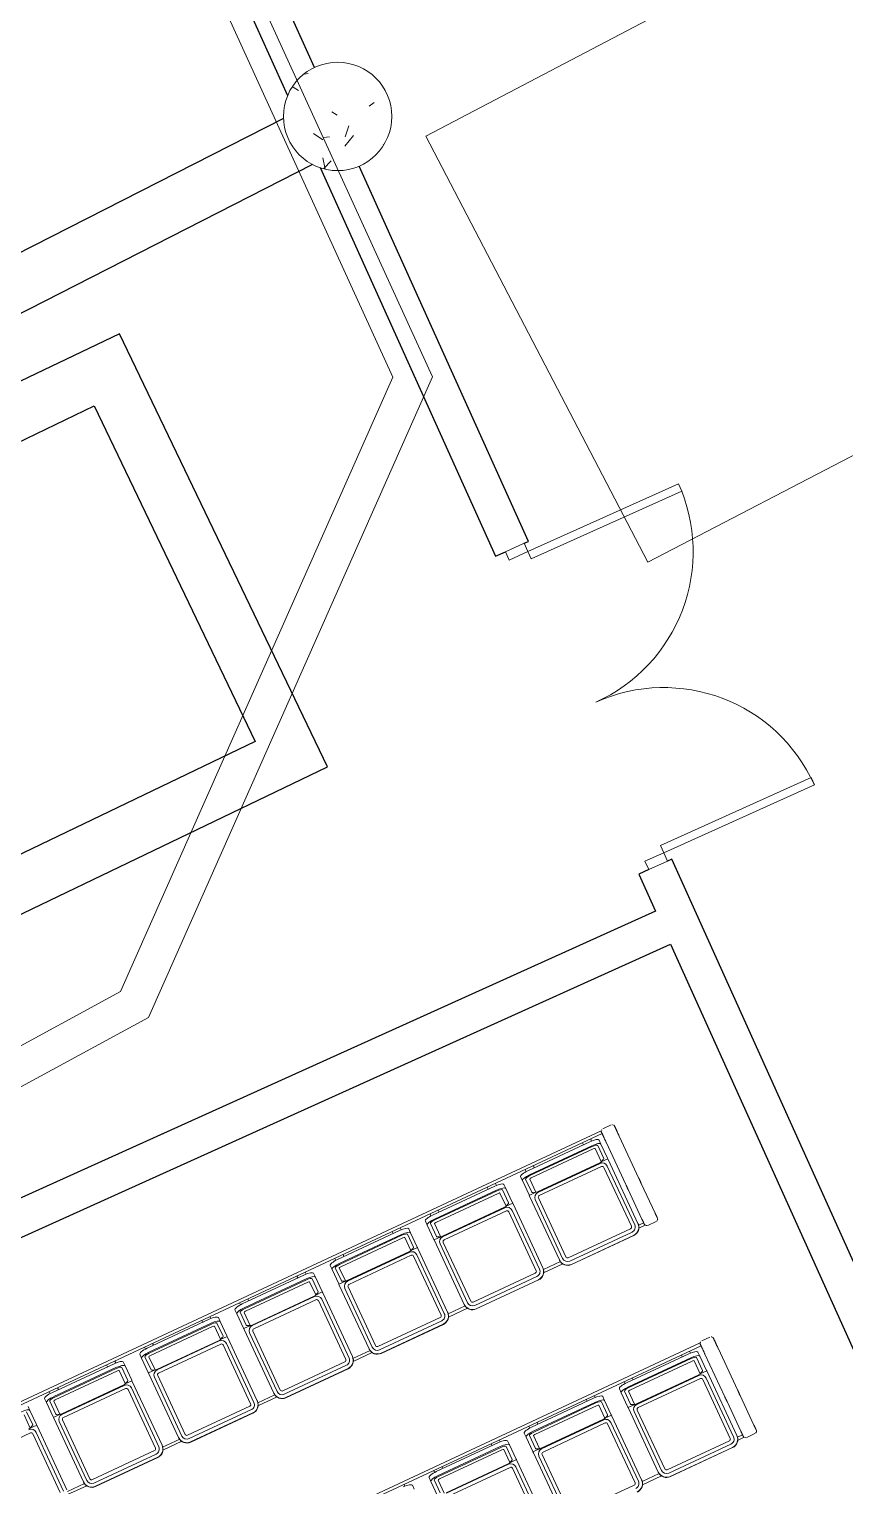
# Model space of a CAD drawing. Header units: metres. Extents: x -217 to -108, y -304 to -188.
# Drawn here: x -144.14 to -139.62, y -241.52 to -233.46 of the extents above; entities that cross this region are included whole.
import ezdxf

# ---------------------------------------------------------------- set-up
doc = ezdxf.new("R2010")
doc.units = ezdxf.units.M
for name, color, linetype, lineweight in [('A-DOOR', 31, 'Continuous', 9), ('A-DOOR-FRAM', 31, 'Continuous', 18), ('A-FLOR', 192, 'Continuous', 9), ('A-WALL', 113, 'Continuous', 9), ('I-FURN', 30, 'Continuous', 9), ('S-COLS', 52, 'Continuous', 9)]:
    doc.layers.add(name, color=color, linetype=linetype, lineweight=lineweight)

# ---------------------------------------------------------------- blocks, each defined once
blk = doc.blocks.new('M_Hormigón-Redondo-Pilar - 600 mm-V47-Nivel 3')
at = {"layer": 'S-COLS'}
h = blk.add_hatch(dxfattribs=at)
h.set_pattern_fill('FP_7', color=256, style=0, pattern_type=2)
h.set_pattern_definition([(50, (142.433, 233.939), (0.7288314, -0.0632911), [0.076, -0.838]), (355, (142.433, 233.939), (-0.1409327, 0.764191), [0.061, -0.671]), (100.451, (142.493, 233.933), (0.5877327, 0.700228), [0.065, -0.712]), (46.184, (142.433, 234.142), (1.0841735, -0.1685523), [0.114, -1.257]), (96.636, (142.523, 234.128), (0.9500268, 0.989415), [0.097, -1.069]), (351.184, (142.433, 234.142), (0.9499683, 0.9901036), [0.091, -1.006]), (21, (142.534, 234.091), (0.6067662, -0.4087001), [0.076, -0.838]), (326, (142.534, 234.091), (0.2472247, 0.736702), [0.061, -0.671]), (71.451, (142.585, 234.057), (0.8535199, 0.3274948), [0.065, -0.712]), (37.5, (142.433, 233.939), (0.0124776, 0.3385577), [0.034, -0.629, 0.034, -0.647, -0.673]), (37.5, (142.433, 233.939), (0.0124776, 0.3385577), [-1.343, 0.034, -0.64]), (7.5, (142.433, 233.939), (0.26703754, 0.40027984), [0.034, -0.355, 0.034, -0.614, -0.257]), (7.5, (142.433, 233.939), (0.26703754, 0.40027984), [-1.035, 0.034, -0.223]), (327.5, (142.206, 233.939), (0.54253947, -0.02312834), [0.034, -0.22, 0.034, -0.759, -1.052]), (327.5, (142.206, 233.939), (0.54253947, -0.02312834), [-1.046, 0.034, -1.018]), (317.5, (142.104, 233.939), (0.5922234, 0.1015895), [0.034, -0.297, 0.034, -0.493, -0.747]), (317.5, (142.104, 233.939), (0.5922234, 0.1015895), [-0.856, 0.034, -0.713])])
h.paths.add_polyline_path([(0, -0.3), (0.0585, -0.2942), (0.1188, -0.275), (0.1667, -0.2494), (0.2121, -0.2121), (0.2494, -0.1667), (0.2772, -0.1148), (0.2945, -0.0554), (0.3, 0), (0.2942, 0.0585), (0.2772, 0.1148), (0.2494, 0.1667), (0.2121, 0.2121), (0.1667, 0.2494), (0.1148, 0.2772), (0.0585, 0.2942), (0, 0.3), (-0.0585, 0.2942), (-0.1148, 0.2772), (-0.1667, 0.2494), (-0.2121, 0.2121), (-0.2494, 0.1667), (-0.2772, 0.1148), (-0.2942, 0.0585), (-0.3, 0), (-0.2942, -0.0585), (-0.2772, -0.1148), (-0.2494, -0.1667), (-0.2121, -0.2121), (-0.1629, -0.2514), (-0.1113, -0.2782), (-0.0585, -0.2942)], flags=0)
for start, end in [(360, 180), (180, 360)]:
    blk.add_arc((0, 0), 0.3, start, end, dxfattribs=at)
blk = doc.blocks.new('Double_Aluminum_Door_with_Transom_6328 - 6_-0_ x 8_-0_ x 10_-0_-446608-Nivel 3')
at = {"layer": 'A-DOOR', "lineweight": 18}
for p, q in [((-0.9144, 0.989), (-0.86995, 0.989)), ((-0.9144, 0.0746), (-0.9144, 0.989)), ((-0.86995, 0.989), (-0.86995, 0.0746)), ((0.86995, 0.989), (0.86995, 0.0746)), ((0.9144, 0.989), (0.86995, 0.989)), ((0.9144, 0.0746), (0.9144, 0.989)), ((-0.86995, 0.0746), (-0.9144, 0.0746)), ((0.86995, 0.0746), (0.9144, 0.0746))]:
    blk.add_line(p, q, dxfattribs=at)
at = {"layer": 'A-DOOR'}
for centre, start, end in [((-0.9144, 0.0746), 360, 90), ((0.9144, 0.0746), 90, 180)]:
    blk.add_arc(centre, 0.9144, start, end, dxfattribs=at)
at = {"layer": 'A-DOOR-FRAM'}
for p, q in [((-0.9144, 0.0746), (-0.9652, 0.0746)), ((-0.9652, 0.0746), (-0.9652, -0.0397)), ((-0.9144, -0.0397), (-0.9144, 0.0746)), ((0.9652, 0.0746), (0.9144, 0.0746)), ((0.9144, 0.0746), (0.9144, -0.0397)), ((0.9652, -0.0397), (0.9652, 0.0746)), ((-0.9652, -0.0397), (-0.9144, -0.0397)), ((0.9144, -0.0397), (0.9652, -0.0397))]:
    blk.add_line(p, q, dxfattribs=at)
blk = doc.blocks.new('silla sala de espera - silla sala de espera-1007541-Nivel 3')
at = {"layer": 'I-FURN'}
for p, q in [((6.4365, 0.288), (0.0777, 0.288)), ((0.0796, 0.272), (6.435, 0.272)), ((4.6199, 0.272), (4.6199, 0.2599)), ((4.6599, 0.2231), (4.6599, 0.2473)), ((4.7614, 0.2473), (4.7614, 0.2231)), ((4.8014, 0.2599), (4.8014, 0.272)), ((4.8114, 0.2602), (5.1914, 0.2602)), ((4.8514, 0.272), (4.8514, 0.2602)), ((5.1514, 0.2602), (5.1514, 0.272)), ((5.2014, 0.272), (5.2014, 0.2599)), ((5.2414, 0.2231), (5.2414, 0.2473)), ((5.3428, 0.2473), (5.3428, 0.2231)), ((5.3828, 0.2599), (5.3828, 0.272)), ((5.3928, 0.2602), (5.7728, 0.2602)), ((5.4328, 0.272), (5.4328, 0.2602)), ((5.7328, 0.2609), (5.7328, 0.272)), ((5.7828, 0.272), (5.7828, 0.2599)), ((5.8228, 0.2231), (5.8228, 0.2473)), ((5.9242, 0.2473), (5.9242, 0.2231)), ((5.9642, 0.2599), (5.9642, 0.272)), ((5.9742, 0.2602), (6.3542, 0.2602)), ((6.0142, 0.272), (6.0142, 0.2602)), ((6.3142, 0.2602), (6.3142, 0.272)), ((6.3642, 0.272), (6.3642, 0.2599)), ((6.4042, 0.2231), (6.4042, 0.2473)), ((6.4992, 0.295), (6.4492, 0.295)), ((4.7614, 0.1358), (4.7614, 0.2231)), ((4.7814, 0.1436), (4.7814, 0.2231)), ((4.8014, 0.2135), (4.8014, 0.1339)), ((4.8114, 0.2361), (5.1914, 0.2361)), ((4.8114, 0.2309), (5.1914, 0.2309)), ((5.1914, 0.2161), (4.8114, 0.2161)), ((5.2014, 0.1339), (5.2014, 0.2135)), ((5.2214, 0.2231), (5.2214, 0.1436)), ((5.2414, 0.2231), (5.2414, 0.1358)), ((5.3428, 0.1358), (5.3428, 0.2231)), ((5.3628, 0.1436), (5.3628, 0.2231)), ((5.3828, 0.2135), (5.3828, 0.1339)), ((5.3928, 0.2361), (5.7728, 0.2361)), ((5.3928, 0.2309), (5.7728, 0.2309)), ((5.7728, 0.2161), (5.3928, 0.2161)), ((5.7828, 0.1339), (5.7828, 0.2135)), ((5.8028, 0.2231), (5.8028, 0.1436)), ((5.8228, 0.2231), (5.8228, 0.1358)), ((5.9242, 0.1358), (5.9242, 0.2231)), ((5.9442, 0.1436), (5.9442, 0.2231)), ((5.9642, 0.2135), (5.9642, 0.1339)), ((5.9742, 0.2361), (6.3542, 0.2361)), ((5.9742, 0.2309), (6.3542, 0.2309)), ((6.3542, 0.2161), (5.9742, 0.2161)), ((6.3642, 0.1339), (6.3642, 0.2135)), ((6.3842, 0.2231), (6.3842, 0.1436)), ((6.4042, 0.2231), (6.4042, 0.1358)), ((6.4342, 0.22), (6.4342, -0.0389)), ((6.5142, -0.0389), (6.5142, 0.22)), ((4.8114, 0.1313), (5.1914, 0.1313)), ((4.8114, 0.1279), (5.1914, 0.1279)), ((5.1914, 0.1087), (4.8114, 0.1087)), ((5.1998, 0.1325), (5.2167, 0.1394)), ((5.201, 0.1329), (5.2414, 0.1329)), ((5.2014, -0.2608), (5.2014, 0.0987)), ((5.2214, 0.098), (5.2214, -0.2615)), ((5.2414, 0.1358), (5.2414, 0.1329)), ((5.2414, 0.1329), (5.2414, 0.1279)), ((5.2414, 0.1279), (5.2414, -0.2615)), ((5.3428, 0.1329), (5.3428, 0.1358)), ((5.3428, 0.1329), (5.3834, 0.1329)), ((5.3428, 0.1279), (5.3428, 0.1329)), ((5.3428, -0.2615), (5.3428, 0.1279)), ((5.3628, -0.2615), (5.3628, 0.098)), ((5.3675, 0.1394), (5.3843, 0.1325)), ((5.3828, 0.0987), (5.3828, -0.2608)), ((5.3928, 0.1313), (5.7728, 0.1313)), ((5.3928, 0.1279), (5.7728, 0.1279)), ((5.7728, 0.1087), (5.3928, 0.1087)), ((5.7812, 0.1325), (5.7981, 0.1394)), ((5.7824, 0.1329), (5.8228, 0.1329)), ((5.7828, -0.2608), (5.7828, 0.0987)), ((5.8028, 0.098), (5.8028, -0.2615)), ((5.8228, 0.1358), (5.8228, 0.1329)), ((5.8228, 0.1329), (5.8228, 0.1279)), ((5.8228, 0.1279), (5.8228, -0.2615)), ((5.9242, 0.1329), (5.9242, 0.1358)), ((5.9242, 0.1329), (5.9649, 0.1329)), ((5.9242, 0.1279), (5.9242, 0.1329)), ((5.9242, -0.2615), (5.9242, 0.1279)), ((5.9442, -0.2615), (5.9442, 0.098)), ((5.9489, 0.1394), (5.9658, 0.1325)), ((5.9642, 0.0987), (5.9642, -0.2608)), ((5.9742, 0.1313), (6.3542, 0.1313)), ((5.9742, 0.1279), (6.3542, 0.1279)), ((6.3542, 0.1087), (5.9742, 0.1087)), ((6.3627, 0.1325), (6.3795, 0.1394)), ((6.3638, 0.1329), (6.4042, 0.1329)), ((6.3642, -0.2608), (6.3642, 0.0987)), ((6.3842, 0.098), (6.3842, -0.2615)), ((6.4042, 0.1358), (6.4042, 0.1329)), ((6.4042, 0.1329), (6.4042, 0.1279)), ((6.4042, 0.1279), (6.4042, -0.2615)), ((6.4342, -0.0689), (6.4342, -0.25)), ((6.5142, -0.25), (6.5142, -0.0689)), ((5.3928, -0.2707), (5.7728, -0.2707)), ((5.815, -0.288), (5.9321, -0.288)), ((5.9256, -0.272), (5.8214, -0.272)), ((5.8228, -0.2629), (5.8228, -0.2615)), ((5.9242, -0.2615), (5.9242, -0.2629)), ((5.9742, -0.2707), (6.3542, -0.2707)), ((6.3542, -0.2915), (5.9742, -0.2915)), ((5.9742, -0.3115), (6.3542, -0.3115)), ((5.9742, -0.3128), (6.3542, -0.3128)), ((6.3964, -0.288), (6.4365, -0.288)), ((6.4345, -0.272), (6.4028, -0.272)), ((6.4042, -0.2629), (6.4042, -0.2615)), ((6.4492, -0.295), (6.4992, -0.295))]:
    blk.add_line(p, q, dxfattribs=at)
at = {"layer": 'I-FURN', "flags": 128}
for points in [[(6.4342, 0.28), (6.4342, 0.28), (6.4342, 0.2798), (6.4342, 0.2796), (6.4342, 0.2792), (6.4342, 0.2788), (6.4342, 0.2783), (6.4342, 0.2777), (6.4342, 0.277), (6.4342, 0.2762), (6.4342, 0.2753), (6.4342, 0.2743), (6.4342, 0.2732), (6.4342, 0.2721), (6.4342, 0.2708), (6.4342, 0.2695), (6.4342, 0.2681), (6.4342, 0.2667), (6.4342, 0.2651), (6.4342, 0.2635), (6.4342, 0.2618), (6.4342, 0.26), (6.4342, 0.2582), (6.4342, 0.2563), (6.4342, 0.2544), (6.4342, 0.2524), (6.4342, 0.2504), (6.4342, 0.2483), (6.4342, 0.2461), (6.4342, 0.244), (6.4342, 0.2417), (6.4342, 0.2395), (6.4342, 0.2372), (6.4342, 0.2349), (6.4342, 0.2326), (6.4342, 0.2302), (6.4342, 0.2278), (6.4342, 0.2254), (6.4342, 0.223), (6.4342, 0.2206), (6.4342, 0.22)], [(6.5142, 0.22), (6.5142, 0.2224), (6.5142, 0.2248), (6.5142, 0.2272), (6.5142, 0.2296), (6.5142, 0.2319), (6.5142, 0.2343), (6.5142, 0.2366), (6.5142, 0.2389), (6.5142, 0.2411), (6.5142, 0.2434), (6.5142, 0.2456), (6.5142, 0.2477), (6.5142, 0.2498), (6.5142, 0.2519), (6.5142, 0.2539), (6.5142, 0.2558), (6.5142, 0.2577), (6.5142, 0.2596), (6.5142, 0.2613), (6.5142, 0.263), (6.5142, 0.2647), (6.5142, 0.2662), (6.5142, 0.2677), (6.5142, 0.2692), (6.5142, 0.2705), (6.5142, 0.2717), (6.5142, 0.2729), (6.5142, 0.274), (6.5142, 0.275), (6.5142, 0.2759), (6.5142, 0.2767), (6.5142, 0.2775), (6.5142, 0.2781), (6.5142, 0.2787), (6.5142, 0.2791), (6.5142, 0.2795), (6.5142, 0.2798), (6.5142, 0.2799), (6.5142, 0.28), (6.5142, 0.28)], [(6.4342, -0.0389), (6.4342, -0.0413), (6.4342, -0.0437), (6.4342, -0.0461), (6.4342, -0.0485), (6.4342, -0.0508), (6.4342, -0.0532), (6.4342, -0.0555), (6.4342, -0.0578), (6.4342, -0.06), (6.4342, -0.0623), (6.4342, -0.0645), (6.4342, -0.0666), (6.4342, -0.0687), (6.4342, -0.0689)], [(6.5142, -0.0689), (6.5142, -0.0668), (6.5142, -0.0647), (6.5142, -0.0625), (6.5142, -0.0603), (6.5142, -0.058), (6.5142, -0.0557), (6.5142, -0.0534), (6.5142, -0.0511), (6.5142, -0.0487), (6.5142, -0.0463), (6.5142, -0.0439), (6.5142, -0.0415), (6.5142, -0.0391), (6.5142, -0.0389)], [(6.4342, -0.25), (6.4342, -0.2521), (6.4342, -0.2541), (6.4342, -0.256), (6.4342, -0.2579), (6.4342, -0.2597), (6.4342, -0.2615), (6.4342, -0.2632), (6.4342, -0.2648), (6.4342, -0.2664), (6.4342, -0.2679), (6.4342, -0.2693), (6.4342, -0.2706), (6.4342, -0.2719), (6.4342, -0.273), (6.4342, -0.2741), (6.4342, -0.2751), (6.4342, -0.276), (6.4342, -0.2768), (6.4342, -0.2775), (6.4342, -0.2782), (6.4342, -0.2787), (6.4342, -0.2792), (6.4342, -0.2795), (6.4342, -0.2798), (6.4342, -0.2799), (6.4342, -0.28)], [(6.5142, -0.28), (6.5142, -0.28), (6.5142, -0.2798), (6.5142, -0.2796), (6.5142, -0.2792), (6.5142, -0.2788), (6.5142, -0.2783), (6.5142, -0.2777), (6.5142, -0.277), (6.5142, -0.2762), (6.5142, -0.2753), (6.5142, -0.2743), (6.5142, -0.2732), (6.5142, -0.2721), (6.5142, -0.2708), (6.5142, -0.2695), (6.5142, -0.2681), (6.5142, -0.2667), (6.5142, -0.2651), (6.5142, -0.2635), (6.5142, -0.2618), (6.5142, -0.26), (6.5142, -0.2582), (6.5142, -0.2563), (6.5142, -0.2544), (6.5142, -0.2524), (6.5142, -0.2504), (6.5142, -0.25)]]:
    blk.add_lwpolyline(points, dxfattribs=at)
at = {"layer": 'I-FURN'}
for centre, start, end in [((6.4492, 0.28), 165, 178.03502), ((6.4492, 0.28), 181.96262, 190.16543), ((6.4492, 0.28), 150, 164.39688), ((6.4492, 0.28), 120, 135), ((6.4992, 0.28), 45, 60), ((6.4992, 0.28), 349.83457, 30), ((6.4492, -0.28), 172.55369, 178.03502), ((6.4492, -0.28), 181.96262, 195), ((6.4492, -0.28), 195.53305, 210), ((6.4492, -0.28), 210.01845, 255), ((6.4992, -0.28), 285, 7.44631)]:
    blk.add_arc(centre, 0.015, start, end, dxfattribs=at)
for centre, major_axis, ratio, start_param, end_param in [((4.6099, 0.2473), (0.05, 0), 0.258819, 0, 1.570796), ((4.8114, 0.2473), (0.05, 0), 0.258819, 1.570796, 3.141593), ((5.1914, 0.2473), (0.05, 0), 0.258819, 0, 1.570796), ((5.3928, 0.2473), (0.05, 0), 0.258819, 1.570796, 3.141593), ((5.7728, 0.2473), (0.05, 0), 0.258819, 0, 1.570796), ((5.9742, 0.2473), (0.05, 0), 0.258819, 1.570796, 3.141593), ((6.3542, 0.2473), (0.05, 0), 0.258819, 0, 1.570796), ((4.8114, 0.2231), (-0.05, 0), 0.258819, 4.712389, 6.283185), ((4.8114, 0.2231), (-0.03, 0), 0.258819, 4.712389, 6.283185), ((4.8114, 0.2135), (-0.01, 0), 0.258819, 4.712389, 6.283185), ((5.1914, 0.2231), (-0.05, 0), 0.258819, 3.141593, 4.712389), ((5.1914, 0.2231), (0.03, 0), 0.258819, 0, 1.570796), ((5.1914, 0.2135), (-0.01, 0), 0.258819, 3.141593, 4.712389), ((5.3928, 0.2231), (-0.05, 0), 0.258819, 4.712389, 6.283185), ((5.3928, 0.2231), (-0.03, 0), 0.258819, 4.712389, 6.283185), ((5.3928, 0.2135), (-0.01, 0), 0.258819, 4.712389, 6.283185), ((5.7728, 0.2231), (-0.05, 0), 0.258819, 3.141593, 4.712389), ((5.7728, 0.2231), (0.03, 0), 0.258819, 0, 1.570796), ((5.7728, 0.2135), (-0.01, 0), 0.258819, 3.141593, 4.712389), ((5.9742, 0.2231), (-0.05, 0), 0.258819, 4.712389, 6.283185), ((5.9742, 0.2231), (-0.03, 0), 0.258819, 4.712389, 6.283185), ((5.9742, 0.2135), (-0.01, 0), 0.258819, 4.712389, 6.283185), ((6.3542, 0.2231), (-0.05, 0), 0.258819, 3.141593, 4.712389), ((6.3542, 0.2231), (0.03, 0), 0.258819, 0, 1.570796), ((6.3542, 0.2135), (-0.01, 0), 0.258819, 3.141593, 4.712389), ((5.1914, 0.1339), (-0.01, 0), 0.258819, 1.570796, 3.141593), ((5.1914, 0.098), (-0.03, 0), 0.99863, 3.141593, 4.712389), ((5.1914, 0.0987), (-0.01, 0), 0.99863, 3.141593, 4.712389), ((5.1914, 0.1436), (-0.03, 0), 0.258819, 2.617994, 3.141593), ((5.3928, 0.1436), (0.03, 0), 0.258819, 3.141593, 3.665191), ((5.3928, 0.098), (-0.03, 0), 0.99863, 4.712389, 6.283185), ((5.3928, 0.1339), (0.01, 0), 0.258819, 3.141593, 4.712389), ((5.3928, 0.0987), (-0.01, 0), 0.99863, 4.712389, 6.283185), ((5.7728, 0.1339), (-0.01, 0), 0.258819, 1.570796, 3.141593), ((5.7728, 0.098), (-0.03, 0), 0.99863, 3.141593, 4.712389), ((5.7728, 0.0987), (-0.01, 0), 0.99863, 3.141593, 4.712389), ((5.7728, 0.1436), (-0.03, 0), 0.258819, 2.617994, 3.141593), ((5.9742, 0.1436), (0.03, 0), 0.258819, 3.141593, 3.665191), ((5.9742, 0.098), (-0.03, 0), 0.99863, 4.712389, 6.283185), ((5.9742, 0.1339), (0.01, 0), 0.258819, 3.141593, 4.712389), ((5.9742, 0.0987), (-0.01, 0), 0.99863, 4.712389, 6.283185), ((6.3542, 0.1339), (-0.01, 0), 0.258819, 1.570796, 3.141593), ((6.3542, 0.098), (-0.03, 0), 0.99863, 3.141593, 4.712389), ((6.3542, 0.0987), (-0.01, 0), 0.99863, 3.141593, 4.712389), ((6.3542, 0.1436), (-0.03, 0), 0.258819, 2.617994, 3.141593), ((5.7728, -0.2608), (-0.01, 0), 0.99863, 1.570796, 3.141593), ((5.7728, -0.2615), (-0.03, 0), 0.99863, 1.570796, 3.141593), ((5.7728, -0.2615), (0.05, 0), 0.99863, 4.712389, 6.283185), ((5.7728, -0.2629), (0.05, 0), 0.99863, 4.712389, 6.283185), ((5.9742, -0.2615), (-0.05, 0), 0.99863, 0, 1.570796), ((5.9742, -0.2629), (-0.05, 0), 0.99863, 0, 1.570796), ((5.9742, -0.2615), (-0.03, 0), 0.99863, 0, 1.570796), ((5.9742, -0.2608), (-0.01, 0), 0.99863, 0, 1.570796), ((6.3542, -0.2608), (-0.01, 0), 0.99863, 1.570796, 3.141593), ((6.3542, -0.2615), (-0.03, 0), 0.99863, 1.570796, 3.141593), ((6.3542, -0.2615), (0.05, 0), 0.99863, 4.712389, 6.283185), ((6.3542, -0.2629), (0.05, 0), 0.99863, 4.712389, 6.283185)]:
    blk.add_ellipse(centre, major_axis=major_axis, ratio=ratio, start_param=start_param, end_param=end_param, dxfattribs=at)
for points, knots in [([(6.4343, 0.2786), (6.4342, 0.2791), (6.4342, 0.2798), (6.4342, 0.2807), (6.4343, 0.2814), (6.4344, 0.2821), (6.4345, 0.2828), (6.4346, 0.2834), (6.4347, 0.2839), (6.4348, 0.2843), (6.435, 0.2847), (6.4351, 0.2852), (6.4353, 0.2856), (6.4354, 0.2859), (6.4355, 0.2861), (6.4356, 0.2863), (6.4357, 0.2866), (6.4359, 0.2869), (6.4361, 0.2872), (6.4362, 0.2874), (6.4362, 0.2875)], [0.4444444, 0.4444444, 0.4444444, 0.4444444, 0.5, 0.5277778, 0.5555556, 0.5833333, 0.6111111, 0.6388889, 0.6666667, 0.6805556, 0.6944444, 0.7222222, 0.75, 0.7638889, 0.7777778, 0.7916667, 0.8055556, 0.8333333, 0.8611111, 0.8888889, 0.8888889, 0.8888889, 0.8888889]), ([(6.4365, -0.288), (6.4365, -0.288), (6.4365, -0.2879), (6.4363, -0.2877), (6.4362, -0.2875), (6.4361, -0.2872), (6.4359, -0.2869), (6.4357, -0.2866), (6.4356, -0.2863), (6.4355, -0.2861), (6.4354, -0.2859), (6.4353, -0.2856), (6.4351, -0.2852), (6.435, -0.2847), (6.4348, -0.2843), (6.4348, -0.284), (6.4347, -0.2837), (6.4346, -0.2833), (6.4345, -0.2828), (6.4344, -0.2821), (6.4342, -0.2812), (6.4342, -0.2802), (6.4342, -0.2793), (6.4343, -0.2788), (6.4343, -0.2786)], [0, 0, 0, 0, 0.0555556, 0.0833333, 0.1111111, 0.1388889, 0.1666667, 0.1944444, 0.2083333, 0.2222222, 0.2361111, 0.25, 0.2777778, 0.3055556, 0.3194444, 0.3333333, 0.3472222, 0.3611111, 0.3888889, 0.4166667, 0.4444444, 0.5, 0.5277778, 0.5555556, 0.5555556, 0.5555556, 0.5555556])]:
    blk.add_open_spline(points, degree=3, knots=knots, dxfattribs=at)
blk = doc.blocks.new('silla sala de espera - silla sala de espera-V122-Nivel 3')
at = {"layer": 'I-FURN'}
for p, q in [((6.4365, 0.288), (0.0777, 0.288)), ((0.0796, 0.272), (6.435, 0.272)), ((2.9157, 0.2231), (2.9157, 0.2473)), ((3.0171, 0.2473), (3.0171, 0.2231)), ((3.0571, 0.2599), (3.0571, 0.272)), ((3.0671, 0.2602), (3.4471, 0.2602)), ((3.1071, 0.272), (3.1071, 0.2602)), ((3.4071, 0.2602), (3.4071, 0.272)), ((3.4571, 0.272), (3.4571, 0.2599)), ((3.4971, 0.2231), (3.4971, 0.2473)), ((3.5985, 0.2473), (3.5985, 0.2231)), ((3.6385, 0.2599), (3.6385, 0.272)), ((3.6485, 0.2602), (4.0285, 0.2602)), ((3.6885, 0.272), (3.6885, 0.2602)), ((3.9885, 0.2602), (3.9885, 0.272)), ((4.0385, 0.272), (4.0385, 0.2599)), ((4.0785, 0.2231), (4.0785, 0.2473)), ((4.1799, 0.2473), (4.1799, 0.2231)), ((4.2199, 0.2599), (4.2199, 0.272)), ((4.2299, 0.2602), (4.6099, 0.2602)), ((4.2699, 0.272), (4.2699, 0.2602)), ((4.5699, 0.2602), (4.5699, 0.272)), ((4.6199, 0.272), (4.6199, 0.2599)), ((4.6599, 0.2231), (4.6599, 0.2473)), ((4.7614, 0.2473), (4.7614, 0.2231)), ((4.8014, 0.2599), (4.8014, 0.272)), ((4.8114, 0.2602), (5.1914, 0.2602)), ((4.8514, 0.272), (4.8514, 0.2602)), ((5.1514, 0.2602), (5.1514, 0.272)), ((5.2014, 0.272), (5.2014, 0.2599)), ((5.2414, 0.2231), (5.2414, 0.2473)), ((5.3428, 0.2473), (5.3428, 0.2231)), ((5.3828, 0.2599), (5.3828, 0.272)), ((5.3928, 0.2602), (5.7728, 0.2602)), ((5.4328, 0.272), (5.4328, 0.2602)), ((5.7328, 0.2602), (5.7328, 0.272)), ((5.7828, 0.272), (5.7828, 0.2599)), ((5.8228, 0.2231), (5.8228, 0.2473)), ((5.9242, 0.2473), (5.9242, 0.2231)), ((5.9642, 0.2599), (5.9642, 0.272)), ((5.9742, 0.2602), (6.3542, 0.2602)), ((6.0142, 0.272), (6.0142, 0.2602)), ((6.3142, 0.2602), (6.3142, 0.272)), ((6.3642, 0.272), (6.3642, 0.2599)), ((6.4042, 0.2231), (6.4042, 0.2473)), ((6.4992, 0.295), (6.4492, 0.295)), ((2.8757, 0.1339), (2.8757, 0.2135)), ((2.8957, 0.2231), (2.8957, 0.1436)), ((2.9157, 0.2231), (2.9157, 0.1358)), ((3.0171, 0.1358), (3.0171, 0.2231)), ((3.0371, 0.1436), (3.0371, 0.2231)), ((3.0571, 0.2134), (3.0571, 0.1339)), ((3.0671, 0.2361), (3.4471, 0.2361)), ((3.0671, 0.2309), (3.4471, 0.2309)), ((3.4471, 0.2161), (3.0671, 0.2161)), ((3.4571, 0.1339), (3.4571, 0.2135)), ((3.4771, 0.2231), (3.4771, 0.1436)), ((3.4971, 0.2231), (3.4971, 0.1358)), ((3.5985, 0.1358), (3.5985, 0.2231)), ((3.6185, 0.1436), (3.6185, 0.2231)), ((3.6385, 0.2135), (3.6385, 0.1339)), ((3.6485, 0.2361), (4.0285, 0.2361)), ((3.6485, 0.2309), (4.0285, 0.2309)), ((4.0285, 0.2161), (3.6485, 0.2161)), ((4.0385, 0.1339), (4.0385, 0.2135)), ((4.0585, 0.2231), (4.0585, 0.1436)), ((4.0785, 0.2231), (4.0785, 0.1358)), ((4.1799, 0.1358), (4.1799, 0.2231)), ((4.1999, 0.1436), (4.1999, 0.2231)), ((4.2199, 0.2135), (4.2199, 0.1339)), ((4.2299, 0.2361), (4.6099, 0.2361)), ((4.2299, 0.2309), (4.6099, 0.2309)), ((4.6099, 0.2161), (4.2299, 0.2161)), ((4.6199, 0.1339), (4.6199, 0.2135)), ((4.6399, 0.2231), (4.6399, 0.1436)), ((4.6599, 0.2231), (4.6599, 0.1358)), ((4.7614, 0.1358), (4.7614, 0.2231)), ((4.7814, 0.1436), (4.7814, 0.2231)), ((4.8014, 0.2135), (4.8014, 0.1339)), ((4.8114, 0.2361), (5.1914, 0.2361)), ((4.8114, 0.2309), (5.1914, 0.2309)), ((5.1914, 0.2161), (4.8114, 0.2161)), ((5.2014, 0.1339), (5.2014, 0.2135)), ((5.2214, 0.2231), (5.2214, 0.1436)), ((5.2414, 0.2231), (5.2414, 0.1358)), ((5.3428, 0.1358), (5.3428, 0.2231)), ((5.3628, 0.1436), (5.3628, 0.2231)), ((5.3828, 0.2135), (5.3828, 0.1339)), ((5.3928, 0.2361), (5.7728, 0.2361)), ((5.3928, 0.2309), (5.7728, 0.2309)), ((5.7728, 0.2161), (5.3928, 0.2161)), ((5.7828, 0.1339), (5.7828, 0.2135)), ((5.8028, 0.2231), (5.8028, 0.1436)), ((5.8228, 0.2231), (5.8228, 0.1358)), ((5.9242, 0.1358), (5.9242, 0.2231)), ((5.9442, 0.1436), (5.9442, 0.2231)), ((5.9642, 0.2135), (5.9642, 0.1339)), ((5.9742, 0.2361), (6.3542, 0.2361)), ((5.9742, 0.2309), (6.3542, 0.2309)), ((6.3542, 0.2161), (5.9742, 0.2161)), ((6.3642, 0.1339), (6.3642, 0.2135)), ((6.3842, 0.2231), (6.3842, 0.1436)), ((6.4042, 0.2231), (6.4042, 0.1358)), ((6.4342, 0.22), (6.4342, -0.0389)), ((6.5142, -0.0389), (6.5142, 0.22)), ((2.8657, 0.1087), (2.4857, 0.1087)), ((2.8741, 0.1325), (2.891, 0.1394)), ((2.8753, 0.1329), (2.9157, 0.1329)), ((2.8757, -0.2608), (2.8757, 0.0987)), ((2.8957, 0.098), (2.8957, -0.2615)), ((2.9157, 0.1358), (2.9157, 0.1329)), ((2.9157, 0.1329), (2.9157, 0.1279)), ((2.9157, 0.1279), (2.9157, -0.2615)), ((3.0171, 0.1329), (3.0171, 0.1358)), ((3.0171, 0.1329), (3.0577, 0.1329)), ((3.0171, 0.1279), (3.0171, 0.1329)), ((3.0171, -0.2615), (3.0171, 0.1279)), ((3.0371, -0.2615), (3.0371, 0.098)), ((3.0418, 0.1394), (3.0587, 0.1325)), ((3.0571, 0.0987), (3.0571, -0.2608)), ((3.0671, 0.1313), (3.4471, 0.1313)), ((3.0671, 0.1279), (3.4471, 0.1279)), ((3.4471, 0.1087), (3.0671, 0.1087)), ((3.4555, 0.1325), (3.4724, 0.1394)), ((3.4563, 0.1329), (3.4971, 0.1329)), ((3.4571, -0.2608), (3.4571, 0.0987)), ((3.4771, 0.098), (3.4771, -0.2615)), ((3.4971, 0.1358), (3.4971, 0.1329)), ((3.4971, 0.1329), (3.4971, 0.1279)), ((3.4971, 0.1279), (3.4971, -0.2615)), ((3.5985, 0.1329), (3.5985, 0.1358)), ((3.5985, 0.1329), (3.6392, 0.1329)), ((3.5985, 0.1279), (3.5985, 0.1329)), ((3.5985, -0.2615), (3.5985, 0.1279)), ((3.6185, -0.2615), (3.6185, 0.098)), ((3.6232, 0.1394), (3.6401, 0.1325)), ((3.6385, 0.0987), (3.6385, -0.2608)), ((3.6485, 0.1313), (4.0285, 0.1313)), ((3.6485, 0.1279), (4.0285, 0.1279)), ((4.0285, 0.1087), (3.6485, 0.1087)), ((4.037, 0.1325), (4.0539, 0.1394)), ((4.0381, 0.1329), (4.0785, 0.1329)), ((4.0385, -0.2608), (4.0385, 0.0987)), ((4.0585, 0.098), (4.0585, -0.2615)), ((4.0785, 0.1358), (4.0785, 0.1329)), ((4.0785, 0.1329), (4.0785, 0.1279)), ((4.0785, 0.1279), (4.0785, -0.2615)), ((4.1799, 0.1329), (4.1799, 0.1358)), ((4.1799, 0.1329), (4.2206, 0.1329)), ((4.1799, 0.1279), (4.1799, 0.1329)), ((4.1799, -0.2615), (4.1799, 0.1279)), ((4.1999, -0.2615), (4.1999, 0.098)), ((4.2046, 0.1394), (4.2215, 0.1325)), ((4.2199, 0.0987), (4.2199, -0.2608)), ((4.2299, 0.1313), (4.6099, 0.1313)), ((4.2299, 0.1279), (4.6099, 0.1279)), ((4.6099, 0.1087), (4.2299, 0.1087)), ((4.6184, 0.1325), (4.6353, 0.1394)), ((4.6195, 0.1329), (4.6599, 0.1329)), ((4.6199, -0.2608), (4.6199, 0.0987)), ((4.6399, 0.098), (4.6399, -0.2615)), ((4.6599, 0.1358), (4.6599, 0.1329)), ((4.6599, 0.1329), (4.6599, 0.1279)), ((4.6599, 0.1279), (4.6599, -0.2615)), ((4.7614, 0.1329), (4.7614, 0.1358)), ((4.7614, 0.1329), (4.802, 0.1329)), ((4.7614, 0.1279), (4.7614, 0.1329)), ((4.7614, -0.2615), (4.7614, 0.1279)), ((4.7814, -0.2615), (4.7814, 0.098)), ((4.786, 0.1394), (4.8029, 0.1325)), ((4.8014, 0.0987), (4.8014, -0.2608)), ((4.8114, 0.1313), (5.1914, 0.1313)), ((4.8114, 0.1279), (5.1914, 0.1279)), ((5.1914, 0.1087), (4.8114, 0.1087)), ((5.1998, 0.1325), (5.2167, 0.1394)), ((5.201, 0.1329), (5.2414, 0.1329)), ((5.2014, -0.2608), (5.2014, 0.0987)), ((5.2214, 0.098), (5.2214, -0.2615)), ((5.2414, 0.1358), (5.2414, 0.1329)), ((5.2414, 0.1329), (5.2414, 0.1279)), ((5.2414, 0.1279), (5.2414, -0.2615)), ((5.3428, 0.1329), (5.3428, 0.1358)), ((5.3428, 0.1329), (5.3834, 0.1329)), ((5.3428, 0.1279), (5.3428, 0.1329)), ((5.3428, -0.2615), (5.3428, 0.1279)), ((5.3628, -0.2615), (5.3628, 0.098)), ((5.3675, 0.1394), (5.3843, 0.1325)), ((5.3828, 0.0987), (5.3828, -0.2608)), ((5.3928, 0.1313), (5.7728, 0.1313)), ((5.3928, 0.1279), (5.7728, 0.1279)), ((5.7728, 0.1087), (5.3928, 0.1087)), ((5.7812, 0.1325), (5.7981, 0.1394)), ((5.7824, 0.1329), (5.8228, 0.1329)), ((5.7828, -0.2608), (5.7828, 0.0987)), ((5.8028, 0.098), (5.8028, -0.2615)), ((5.8228, 0.1358), (5.8228, 0.1329)), ((5.8228, 0.1329), (5.8228, 0.1279)), ((5.8228, 0.1279), (5.8228, -0.2615)), ((5.9242, 0.1329), (5.9242, 0.1358)), ((5.9242, 0.1329), (5.9649, 0.1329)), ((5.9242, 0.1279), (5.9242, 0.1329)), ((5.9242, -0.2615), (5.9242, 0.1279)), ((5.9442, -0.2615), (5.9442, 0.098)), ((5.9489, 0.1394), (5.9658, 0.1325)), ((5.9642, 0.0987), (5.9642, -0.2608)), ((5.9742, 0.1313), (6.3542, 0.1313)), ((5.9742, 0.1279), (6.3542, 0.1279)), ((6.3542, 0.1087), (5.9742, 0.1087)), ((6.3627, 0.1325), (6.3795, 0.1394)), ((6.3638, 0.1329), (6.4042, 0.1329)), ((6.3642, -0.2608), (6.3642, 0.0987)), ((6.3842, 0.098), (6.3842, -0.2615)), ((6.4042, 0.1358), (6.4042, 0.1329)), ((6.4042, 0.1329), (6.4042, 0.1279)), ((6.4042, 0.1279), (6.4042, -0.2615)), ((6.4342, -0.0689), (6.4342, -0.25)), ((6.5142, -0.25), (6.5142, -0.0689)), ((2.9078, -0.288), (3.0249, -0.288)), ((3.0185, -0.272), (2.9143, -0.272)), ((3.0171, -0.2615), (3.0171, -0.2629)), ((3.0671, -0.2707), (3.4471, -0.2707)), ((3.4471, -0.2915), (3.0671, -0.2915)), ((3.0671, -0.3115), (3.4471, -0.3115)), ((3.0671, -0.3128), (3.4471, -0.3128)), ((3.4893, -0.288), (3.6064, -0.288)), ((3.5999, -0.272), (3.4957, -0.272)), ((3.4971, -0.2629), (3.4971, -0.2615)), ((3.5985, -0.2615), (3.5985, -0.2629)), ((3.6485, -0.2707), (4.0285, -0.2707)), ((4.0285, -0.2915), (3.6485, -0.2915)), ((3.6485, -0.3115), (4.0285, -0.3115)), ((3.6485, -0.3128), (4.0285, -0.3128)), ((4.0707, -0.288), (4.1878, -0.288)), ((4.1813, -0.272), (4.0772, -0.272)), ((4.0785, -0.2629), (4.0785, -0.2615)), ((4.1799, -0.2615), (4.1799, -0.2629)), ((4.2299, -0.2707), (4.6099, -0.2707)), ((4.6099, -0.2915), (4.2299, -0.2915)), ((4.2299, -0.3115), (4.6099, -0.3115)), ((4.2299, -0.3128), (4.6099, -0.3128)), ((4.6521, -0.288), (4.7692, -0.288)), ((4.7627, -0.272), (4.6586, -0.272)), ((4.6599, -0.2629), (4.6599, -0.2615)), ((4.7614, -0.2615), (4.7614, -0.2629)), ((4.8114, -0.2707), (5.1914, -0.2707)), ((5.1914, -0.2915), (4.8114, -0.2915)), ((4.8114, -0.3115), (5.1914, -0.3115)), ((4.8114, -0.3128), (5.1914, -0.3128)), ((5.2335, -0.288), (5.3506, -0.288)), ((5.3442, -0.272), (5.24, -0.272)), ((5.2414, -0.2629), (5.2414, -0.2615)), ((5.3428, -0.2615), (5.3428, -0.2629)), ((5.3928, -0.2707), (5.7728, -0.2707)), ((5.7728, -0.2915), (5.3928, -0.2915)), ((5.3928, -0.3115), (5.7728, -0.3115)), ((5.3928, -0.3128), (5.7728, -0.3128)), ((5.815, -0.288), (5.9321, -0.288)), ((5.9256, -0.272), (5.8214, -0.272)), ((5.8228, -0.2629), (5.8228, -0.2615)), ((5.9242, -0.2615), (5.9242, -0.2629)), ((5.9742, -0.2707), (6.3542, -0.2707)), ((6.3542, -0.2915), (5.9742, -0.2915)), ((5.9742, -0.3115), (6.3542, -0.3115)), ((5.9742, -0.3128), (6.3542, -0.3128)), ((6.3964, -0.288), (6.4365, -0.288)), ((6.4345, -0.272), (6.4028, -0.272)), ((6.4042, -0.2629), (6.4042, -0.2615)), ((6.4492, -0.295), (6.4992, -0.295))]:
    blk.add_line(p, q, dxfattribs=at)
at = {"layer": 'I-FURN', "flags": 128}
for points in [[(6.4342, 0.28), (6.4342, 0.28), (6.4342, 0.2798), (6.4342, 0.2796), (6.4342, 0.2792), (6.4342, 0.2788), (6.4342, 0.2783), (6.4342, 0.2777), (6.4342, 0.277), (6.4342, 0.2762), (6.4342, 0.2753), (6.4342, 0.2743), (6.4342, 0.2732), (6.4342, 0.2721), (6.4342, 0.2708), (6.4342, 0.2695), (6.4342, 0.2681), (6.4342, 0.2667), (6.4342, 0.2651), (6.4342, 0.2635), (6.4342, 0.2618), (6.4342, 0.26), (6.4342, 0.2582), (6.4342, 0.2563), (6.4342, 0.2544), (6.4342, 0.2524), (6.4342, 0.2504), (6.4342, 0.2483), (6.4342, 0.2461), (6.4342, 0.244), (6.4342, 0.2417), (6.4342, 0.2395), (6.4342, 0.2372), (6.4342, 0.2349), (6.4342, 0.2326), (6.4342, 0.2302), (6.4342, 0.2278), (6.4342, 0.2254), (6.4342, 0.223), (6.4342, 0.2206), (6.4342, 0.22)], [(6.5142, 0.22), (6.5142, 0.2224), (6.5142, 0.2248), (6.5142, 0.2272), (6.5142, 0.2296), (6.5142, 0.2319), (6.5142, 0.2343), (6.5142, 0.2366), (6.5142, 0.2389), (6.5142, 0.2411), (6.5142, 0.2434), (6.5142, 0.2456), (6.5142, 0.2477), (6.5142, 0.2498), (6.5142, 0.2519), (6.5142, 0.2539), (6.5142, 0.2558), (6.5142, 0.2577), (6.5142, 0.2596), (6.5142, 0.2613), (6.5142, 0.263), (6.5142, 0.2647), (6.5142, 0.2662), (6.5142, 0.2677), (6.5142, 0.2692), (6.5142, 0.2705), (6.5142, 0.2717), (6.5142, 0.2729), (6.5142, 0.274), (6.5142, 0.275), (6.5142, 0.2759), (6.5142, 0.2767), (6.5142, 0.2775), (6.5142, 0.2781), (6.5142, 0.2787), (6.5142, 0.2791), (6.5142, 0.2795), (6.5142, 0.2798), (6.5142, 0.2799), (6.5142, 0.28), (6.5142, 0.28)], [(6.4342, -0.0389), (6.4342, -0.0413), (6.4342, -0.0437), (6.4342, -0.0461), (6.4342, -0.0485), (6.4342, -0.0508), (6.4342, -0.0532), (6.4342, -0.0555), (6.4342, -0.0578), (6.4342, -0.06), (6.4342, -0.0623), (6.4342, -0.0645), (6.4342, -0.0666), (6.4342, -0.0687), (6.4342, -0.0689)], [(6.5142, -0.0689), (6.5142, -0.0668), (6.5142, -0.0647), (6.5142, -0.0625), (6.5142, -0.0603), (6.5142, -0.058), (6.5142, -0.0557), (6.5142, -0.0534), (6.5142, -0.0511), (6.5142, -0.0487), (6.5142, -0.0463), (6.5142, -0.0439), (6.5142, -0.0415), (6.5142, -0.0391), (6.5142, -0.0389)], [(6.4342, -0.25), (6.4342, -0.2521), (6.4342, -0.2541), (6.4342, -0.256), (6.4342, -0.2579), (6.4342, -0.2597), (6.4342, -0.2615), (6.4342, -0.2632), (6.4342, -0.2648), (6.4342, -0.2664), (6.4342, -0.2679), (6.4342, -0.2693), (6.4342, -0.2706), (6.4342, -0.2719), (6.4342, -0.273), (6.4342, -0.2741), (6.4342, -0.2751), (6.4342, -0.276), (6.4342, -0.2768), (6.4342, -0.2775), (6.4342, -0.2782), (6.4342, -0.2787), (6.4342, -0.2792), (6.4342, -0.2795), (6.4342, -0.2798), (6.4342, -0.2799), (6.4342, -0.28)], [(6.5142, -0.28), (6.5142, -0.28), (6.5142, -0.2798), (6.5142, -0.2796), (6.5142, -0.2792), (6.5142, -0.2788), (6.5142, -0.2783), (6.5142, -0.2777), (6.5142, -0.277), (6.5142, -0.2762), (6.5142, -0.2753), (6.5142, -0.2743), (6.5142, -0.2732), (6.5142, -0.2721), (6.5142, -0.2708), (6.5142, -0.2695), (6.5142, -0.2681), (6.5142, -0.2667), (6.5142, -0.2651), (6.5142, -0.2635), (6.5142, -0.2618), (6.5142, -0.26), (6.5142, -0.2582), (6.5142, -0.2563), (6.5142, -0.2544), (6.5142, -0.2524), (6.5142, -0.2504), (6.5142, -0.25)]]:
    blk.add_lwpolyline(points, dxfattribs=at)
at = {"layer": 'I-FURN'}
for centre, start, end in [((6.4492, 0.28), 165, 178.03502), ((6.4492, 0.28), 181.96262, 190.16543), ((6.4492, 0.28), 150, 164.39688), ((6.4492, 0.28), 120, 135), ((6.4992, 0.28), 45, 60), ((6.4992, 0.28), 349.83457, 30), ((6.4492, -0.28), 172.55369, 178.03502), ((6.4492, -0.28), 181.96262, 191.83914), ((6.4492, -0.28), 195.53305, 210), ((6.4492, -0.28), 210.01845, 255), ((6.4992, -0.28), 285, 7.44631)]:
    blk.add_arc(centre, 0.015, start, end, dxfattribs=at)
for centre, major_axis, ratio, start_param, end_param in [((3.0671, 0.2473), (0.05, 0), 0.258819, 1.570796, 3.141593), ((3.4471, 0.2473), (-0.05, 0), 0.258819, 3.141593, 4.712389), ((3.6485, 0.2473), (0.05, 0), 0.258819, 1.570796, 3.141593), ((4.0285, 0.2473), (0.05, 0), 0.258819, 0, 1.570796), ((4.2299, 0.2473), (0.05, 0), 0.258819, 1.570796, 3.141593), ((4.6099, 0.2473), (0.05, 0), 0.258819, 0, 1.570796), ((4.8114, 0.2473), (0.05, 0), 0.258819, 1.570796, 3.141593), ((5.1914, 0.2473), (0.05, 0), 0.258819, 0, 1.570796), ((5.3928, 0.2473), (0.05, 0), 0.258819, 1.570796, 3.141593), ((5.7728, 0.2473), (0.05, 0), 0.258819, 0, 1.570796), ((5.9742, 0.2473), (0.05, 0), 0.258819, 1.570796, 3.141593), ((6.3542, 0.2473), (0.05, 0), 0.258819, 0, 1.570796), ((2.8657, 0.2231), (0.05, 0), 0.258819, 0, 1.570796), ((3.0671, 0.2231), (-0.05, 0), 0.258819, 4.712389, 6.283185), ((3.0671, 0.2231), (-0.03, 0), 0.258819, 4.712389, 6.283185), ((3.0671, 0.2135), (-0.01, 0), 0.258819, 4.712389, 6.283185), ((3.4471, 0.2231), (0.05, 0), 0.258819, 0, 1.570796), ((3.4471, 0.2231), (0.03, 0), 0.258819, 0, 1.570796), ((3.4471, 0.2135), (-0.01, 0), 0.258819, 3.141593, 4.712389), ((3.6485, 0.2231), (-0.05, 0), 0.258819, 4.712389, 6.283185), ((3.6485, 0.2231), (-0.03, 0), 0.258819, 4.712389, 6.283185), ((3.6485, 0.2135), (-0.01, 0), 0.258819, 4.712389, 6.283185), ((4.0285, 0.2231), (0.05, 0), 0.258819, 0, 1.570796), ((4.0285, 0.2231), (0.03, 0), 0.258819, 0, 1.570796), ((4.0285, 0.2135), (-0.01, 0), 0.258819, 3.141593, 4.712389), ((4.2299, 0.2231), (-0.05, 0), 0.258819, 4.712389, 6.283185), ((4.2299, 0.2231), (-0.03, 0), 0.258819, 4.712389, 6.283185), ((4.2299, 0.2135), (-0.01, 0), 0.258819, 4.712389, 6.283185), ((4.6099, 0.2231), (0.05, 0), 0.258819, 0, 1.570796), ((4.6099, 0.2231), (0.03, 0), 0.258819, 0, 1.570796), ((4.6099, 0.2135), (-0.01, 0), 0.258819, 3.141593, 4.712389), ((4.8114, 0.2231), (-0.05, 0), 0.258819, 4.712389, 6.283185), ((4.8114, 0.2231), (-0.03, 0), 0.258819, 4.712389, 6.283185), ((4.8114, 0.2135), (-0.01, 0), 0.258819, 4.712389, 6.283185), ((5.1914, 0.2231), (-0.05, 0), 0.258819, 3.141593, 4.712389), ((5.1914, 0.2231), (0.03, 0), 0.258819, 0, 1.570796), ((5.1914, 0.2135), (-0.01, 0), 0.258819, 3.141593, 4.712389), ((5.3928, 0.2231), (-0.05, 0), 0.258819, 4.712389, 6.283185), ((5.3928, 0.2231), (-0.03, 0), 0.258819, 4.712389, 6.283185), ((5.3928, 0.2135), (-0.01, 0), 0.258819, 4.712389, 6.283185), ((5.7728, 0.2231), (-0.05, 0), 0.258819, 3.141593, 4.712389), ((5.7728, 0.2231), (0.03, 0), 0.258819, 0, 1.570796), ((5.7728, 0.2135), (-0.01, 0), 0.258819, 3.141593, 4.712389), ((5.9742, 0.2231), (-0.05, 0), 0.258819, 4.712389, 6.283185), ((5.9742, 0.2231), (-0.03, 0), 0.258819, 4.712389, 6.283185), ((5.9742, 0.2135), (-0.01, 0), 0.258819, 4.712389, 6.283185), ((6.3542, 0.2231), (-0.05, 0), 0.258819, 3.141593, 4.712389), ((6.3542, 0.2231), (0.03, 0), 0.258819, 0, 1.570796), ((6.3542, 0.2135), (-0.01, 0), 0.258819, 3.141593, 4.712389), ((2.8657, 0.1339), (-0.01, 0), 0.258819, 1.570796, 3.141593), ((2.8657, 0.098), (-0.03, 0), 0.99863, 3.141593, 4.712389), ((2.8657, 0.0987), (-0.01, 0), 0.99863, 3.141593, 4.712389), ((2.8657, 0.1436), (-0.03, 0), 0.258819, 2.617994, 3.141593), ((3.0671, 0.1436), (0.03, 0), 0.258819, 3.141593, 3.665191), ((3.0671, 0.098), (-0.03, 0), 0.99863, 4.712389, 6.283185), ((3.0671, 0.1339), (0.01, 0), 0.258819, 3.141593, 4.712389), ((3.0671, 0.0987), (-0.01, 0), 0.99863, 4.712389, 6.283185), ((3.4471, 0.1339), (-0.01, 0), 0.258819, 1.570796, 3.141593), ((3.4471, 0.098), (-0.03, 0), 0.99863, 3.141593, 4.712389), ((3.4471, 0.0987), (-0.01, 0), 0.99863, 3.141593, 4.712389), ((3.4471, 0.1436), (-0.03, 0), 0.258819, 2.617994, 3.141593), ((3.6485, 0.1436), (0.03, 0), 0.258819, 3.141593, 3.665191), ((3.6485, 0.098), (-0.03, 0), 0.99863, 4.712389, 6.283185), ((3.6485, 0.1339), (0.01, 0), 0.258819, 3.141593, 4.712389), ((3.6485, 0.0987), (-0.01, 0), 0.99863, 4.712389, 6.283185), ((4.0285, 0.1339), (-0.01, 0), 0.258819, 1.570796, 3.141593), ((4.0285, 0.098), (-0.03, 0), 0.99863, 3.141593, 4.712389), ((4.0285, 0.0987), (-0.01, 0), 0.99863, 3.141593, 4.712389), ((4.0285, 0.1436), (-0.03, 0), 0.258819, 2.617994, 3.141593), ((4.2299, 0.1436), (0.03, 0), 0.258819, 3.141593, 3.665191), ((4.2299, 0.098), (-0.03, 0), 0.99863, 4.712389, 6.283185), ((4.2299, 0.1339), (0.01, 0), 0.258819, 3.141593, 4.712389), ((4.2299, 0.0987), (-0.01, 0), 0.99863, 4.712389, 6.283185), ((4.6099, 0.1339), (-0.01, 0), 0.258819, 1.570796, 3.141593), ((4.6099, 0.098), (-0.03, 0), 0.99863, 3.141593, 4.712389), ((4.6099, 0.0987), (-0.01, 0), 0.99863, 3.141593, 4.712389), ((4.6099, 0.1436), (-0.03, 0), 0.258819, 2.617994, 3.141593), ((4.8114, 0.1436), (0.03, 0), 0.258819, 3.141593, 3.665191), ((4.8114, 0.098), (-0.03, 0), 0.99863, 4.712389, 6.283185), ((4.8114, 0.1339), (0.01, 0), 0.258819, 3.141593, 4.712389), ((4.8114, 0.0987), (-0.01, 0), 0.99863, 4.712389, 6.283185), ((5.1914, 0.1339), (-0.01, 0), 0.258819, 1.570796, 3.141593), ((5.1914, 0.098), (-0.03, 0), 0.99863, 3.141593, 4.712389), ((5.1914, 0.0987), (-0.01, 0), 0.99863, 3.141593, 4.712389), ((5.1914, 0.1436), (-0.03, 0), 0.258819, 2.617994, 3.141593), ((5.3928, 0.1436), (0.03, 0), 0.258819, 3.141593, 3.665191), ((5.3928, 0.098), (-0.03, 0), 0.99863, 4.712389, 6.283185), ((5.3928, 0.1339), (0.01, 0), 0.258819, 3.141593, 4.712389), ((5.3928, 0.0987), (-0.01, 0), 0.99863, 4.712389, 6.283185), ((5.7728, 0.1339), (-0.01, 0), 0.258819, 1.570796, 3.141593), ((5.7728, 0.098), (-0.03, 0), 0.99863, 3.141593, 4.712389), ((5.7728, 0.0987), (-0.01, 0), 0.99863, 3.141593, 4.712389), ((5.7728, 0.1436), (-0.03, 0), 0.258819, 2.617994, 3.141593), ((5.9742, 0.1436), (0.03, 0), 0.258819, 3.141593, 3.665191), ((5.9742, 0.098), (-0.03, 0), 0.99863, 4.712389, 6.283185), ((5.9742, 0.1339), (0.01, 0), 0.258819, 3.141593, 4.712389), ((5.9742, 0.0987), (-0.01, 0), 0.99863, 4.712389, 6.283185), ((6.3542, 0.1339), (-0.01, 0), 0.258819, 1.570796, 3.141593), ((6.3542, 0.098), (-0.03, 0), 0.99863, 3.141593, 4.712389), ((6.3542, 0.0987), (-0.01, 0), 0.99863, 3.141593, 4.712389), ((6.3542, 0.1436), (-0.03, 0), 0.258819, 2.617994, 3.141593), ((3.0671, -0.2615), (0.05, 0), 0.99863, 3.141593, 4.712389), ((3.0671, -0.2629), (0.05, 0), 0.99863, 3.141593, 4.712389), ((3.0671, -0.2615), (-0.03, 0), 0.99863, 0, 1.570796), ((3.0671, -0.2608), (-0.01, 0), 0.99863, 0, 1.570796), ((3.4471, -0.2608), (-0.01, 0), 0.99863, 1.570796, 3.141593), ((3.4471, -0.2615), (-0.03, 0), 0.99863, 1.570796, 3.141593), ((3.4471, -0.2615), (-0.05, 0), 0.99863, 1.570796, 3.141593), ((3.4471, -0.2629), (-0.05, 0), 0.99863, 1.570796, 3.141593), ((3.6485, -0.2615), (0.05, 0), 0.99863, 3.141593, 4.712389), ((3.6485, -0.2629), (0.05, 0), 0.99863, 3.141593, 4.712389), ((3.6485, -0.2615), (-0.03, 0), 0.99863, 0, 1.570796), ((3.6485, -0.2608), (-0.01, 0), 0.99863, 0, 1.570796), ((4.0285, -0.2608), (-0.01, 0), 0.99863, 1.570796, 3.141593), ((4.0285, -0.2615), (-0.03, 0), 0.99863, 1.570796, 3.141593), ((4.0285, -0.2615), (-0.05, 0), 0.99863, 1.570796, 3.141593), ((4.0285, -0.2629), (-0.05, 0), 0.99863, 1.570796, 3.141593), ((4.2299, -0.2615), (0.05, 0), 0.99863, 3.141593, 4.712389), ((4.2299, -0.2629), (0.05, 0), 0.99863, 3.141593, 4.712389), ((4.2299, -0.2615), (-0.03, 0), 0.99863, 0, 1.570796), ((4.2299, -0.2608), (-0.01, 0), 0.99863, 0, 1.570796), ((4.6099, -0.2608), (-0.01, 0), 0.99863, 1.570796, 3.141593), ((4.6099, -0.2615), (-0.03, 0), 0.99863, 1.570796, 3.141593), ((4.6099, -0.2615), (-0.05, 0), 0.99863, 1.570796, 3.141593), ((4.6099, -0.2629), (-0.05, 0), 0.99863, 1.570796, 3.141593), ((4.8114, -0.2615), (0.05, 0), 0.99863, 3.141593, 4.712389), ((4.8114, -0.2629), (0.05, 0), 0.99863, 3.141593, 4.712389), ((4.8114, -0.2615), (-0.03, 0), 0.99863, 0, 1.570796), ((4.8114, -0.2608), (-0.01, 0), 0.99863, 0, 1.570796), ((5.1914, -0.2608), (-0.01, 0), 0.99863, 1.570796, 3.141593), ((5.1914, -0.2615), (-0.03, 0), 0.99863, 1.570796, 3.141593), ((5.1914, -0.2615), (0.05, 0), 0.99863, 4.712389, 6.283185), ((5.1914, -0.2629), (0.05, 0), 0.99863, 4.712389, 6.283185), ((5.3928, -0.2615), (0.05, 0), 0.99863, 3.141593, 4.712389), ((5.3928, -0.2629), (-0.05, 0), 0.99863, 0, 1.570796), ((5.3928, -0.2615), (-0.03, 0), 0.99863, 0, 1.570796), ((5.3928, -0.2608), (-0.01, 0), 0.99863, 0, 1.570796), ((5.7728, -0.2608), (-0.01, 0), 0.99863, 1.570796, 3.141593), ((5.7728, -0.2615), (-0.03, 0), 0.99863, 1.570796, 3.141593), ((5.7728, -0.2615), (0.05, 0), 0.99863, 4.712389, 6.283185), ((5.7728, -0.2629), (0.05, 0), 0.99863, 4.712389, 6.283185), ((5.9742, -0.2615), (-0.05, 0), 0.99863, 0, 1.570796), ((5.9742, -0.2629), (-0.05, 0), 0.99863, 0, 1.570796), ((5.9742, -0.2615), (-0.03, 0), 0.99863, 0, 1.570796), ((5.9742, -0.2608), (-0.01, 0), 0.99863, 0, 1.570796), ((6.3542, -0.2608), (-0.01, 0), 0.99863, 1.570796, 3.141593), ((6.3542, -0.2615), (-0.03, 0), 0.99863, 1.570796, 3.141593), ((6.3542, -0.2615), (0.05, 0), 0.99863, 4.712389, 6.283185), ((6.3542, -0.2629), (0.05, 0), 0.99863, 4.712389, 6.283185)]:
    blk.add_ellipse(centre, major_axis=major_axis, ratio=ratio, start_param=start_param, end_param=end_param, dxfattribs=at)
for points, knots in [([(6.4343, 0.2786), (6.4342, 0.2791), (6.4342, 0.2798), (6.4342, 0.2807), (6.4343, 0.2814), (6.4344, 0.2821), (6.4345, 0.2828), (6.4346, 0.2834), (6.4347, 0.2839), (6.4348, 0.2843), (6.435, 0.2847), (6.4351, 0.2852), (6.4353, 0.2856), (6.4354, 0.2859), (6.4355, 0.2861), (6.4356, 0.2863), (6.4357, 0.2866), (6.4359, 0.2869), (6.4361, 0.2872), (6.4362, 0.2874), (6.4362, 0.2875)], [0.4444444, 0.4444444, 0.4444444, 0.4444444, 0.5, 0.5277778, 0.5555556, 0.5833333, 0.6111111, 0.6388889, 0.6666667, 0.6805556, 0.6944444, 0.7222222, 0.75, 0.7638889, 0.7777778, 0.7916667, 0.8055556, 0.8333333, 0.8611111, 0.8888889, 0.8888889, 0.8888889, 0.8888889]), ([(6.4365, -0.288), (6.4365, -0.288), (6.4365, -0.2879), (6.4363, -0.2877), (6.4362, -0.2875), (6.4361, -0.2872), (6.4359, -0.2869), (6.4357, -0.2866), (6.4356, -0.2863), (6.4355, -0.2861), (6.4354, -0.2859), (6.4353, -0.2856), (6.4351, -0.2852), (6.435, -0.2847), (6.4348, -0.2843), (6.4348, -0.284), (6.4347, -0.2837), (6.4346, -0.2833), (6.4345, -0.2828), (6.4344, -0.2821), (6.4342, -0.2812), (6.4342, -0.2802), (6.4342, -0.2793), (6.4343, -0.2788), (6.4343, -0.2786)], [0, 0, 0, 0, 0.0555556, 0.0833333, 0.1111111, 0.1388889, 0.1666667, 0.1944444, 0.2083333, 0.2222222, 0.2361111, 0.25, 0.2777778, 0.3055556, 0.3194444, 0.3333333, 0.3472222, 0.3611111, 0.3888889, 0.4166667, 0.4444444, 0.5, 0.5277778, 0.5555556, 0.5555556, 0.5555556, 0.5555556])]:
    blk.add_open_spline(points, degree=3, knots=knots, dxfattribs=at)

msp = doc.modelspace()

# ---------------------------------------------------------------- linework, layer by layer
at = {"layer": 'A-FLOR'}
for p, q in [((-141.9451, -234.0475), (-139.1104, -232.5621)), ((-140.7147, -236.4065), (-141.9451, -234.0475)), ((-137.8726, -234.9242), (-140.7147, -236.4065))]:
    msp.add_line(p, q, dxfattribs=at)
msp.add_arc((-148.6429, -232.2808), 14.3165, 315.88297, 92.68728, dxfattribs=at)
at = {"layer": 'A-WALL'}
for p, q in [((-145.815, -226.8167), (-141.9073, -235.3801)), ((-142.1266, -235.3813), (-145.9914, -226.912)), ((-143.6348, -238.7829), (-142.1266, -235.3813)), ((-141.9073, -235.3801), (-143.4796, -238.9262)), ((-146.3452, -240.2555), (-143.6348, -238.7829)), ((-143.4796, -238.9262), (-146.0865, -240.3425))]:
    msp.add_line(p, q, dxfattribs=at)
at = {"layer": 'A-WALL', "lineweight": 25}
for p, q in [((-142.56, -233.6682), (-143.7045, -231.1316)), ((-143.8868, -231.2139), (-142.7095, -233.8232)), ((-142.7316, -233.949), (-146.9575, -236.1022)), ((-146.788, -236.3525), (-142.5704, -234.2035)), ((-142.5299, -234.2211), (-141.559, -236.373)), ((-141.3767, -236.2907), (-142.3139, -234.2137)), ((-143.6408, -235.1409), (-146.5163, -236.522)), ((-142.4891, -237.5387), (-143.6408, -235.1409)), ((-146.116, -236.6626), (-143.7813, -235.5412)), ((-143.7813, -235.5412), (-142.8894, -237.3982)), ((-141.3998, -236.3012), (-141.3767, -236.2907)), ((-141.559, -236.373), (-141.504, -236.3482)), ((-142.8894, -237.3982), (-145.2241, -238.5195)), ((-145.3647, -238.9198), (-142.4891, -237.5387)), ((-140.7101, -238.1078), (-140.7651, -238.1326)), ((-140.5828, -238.0503), (-140.6059, -238.0608)), ((-139.2207, -241.069), (-140.5828, -238.0503)), ((-140.7651, -238.1326), (-140.6722, -238.3384)), ((-140.6722, -238.3384), (-145.2075, -240.386)), ((-147.9825, -241.8583), (-140.59, -238.5207)), ((-140.59, -238.5207), (-139.3731, -241.2177))]:
    msp.add_line(p, q, dxfattribs=at)
at = {"layer": 'A-WALL'}
for radius, start, end in [(13.3748, 316.37791, 92.19234), (13.1748, 316.73141, 91.83884)]:
    msp.add_arc((-148.6073, -232.2647), radius, start, end, dxfattribs=at)

# ---------------------------------------------------------------- block references
at = {"layer": 'A-DOOR', "rotation": 294.285125901406}
msp.add_blockref('Double_Aluminum_Door_with_Transom_6328 - 6_-0_ x 8_-0_ x 10_-0_-446608-Nivel 3', (-141.0709, -237.2116), dxfattribs=at)
at = {"layer": 'I-FURN', "rotation": 25.00000000000035}
for name, p in [('silla sala de espera - silla sala de espera-V122-Nivel 3', (-146.6846, -242.5351)), ('silla sala de espera - silla sala de espera-1007541-Nivel 3', (-146.1372, -243.7089))]:
    msp.add_blockref(name, p, dxfattribs=at)
at = {"layer": 'S-COLS'}
msp.add_blockref('M_Hormigón-Redondo-Pilar - 600 mm-V47-Nivel 3', (-142.4327, -233.9386), dxfattribs=at)

doc.saveas('drawing.dxf')
